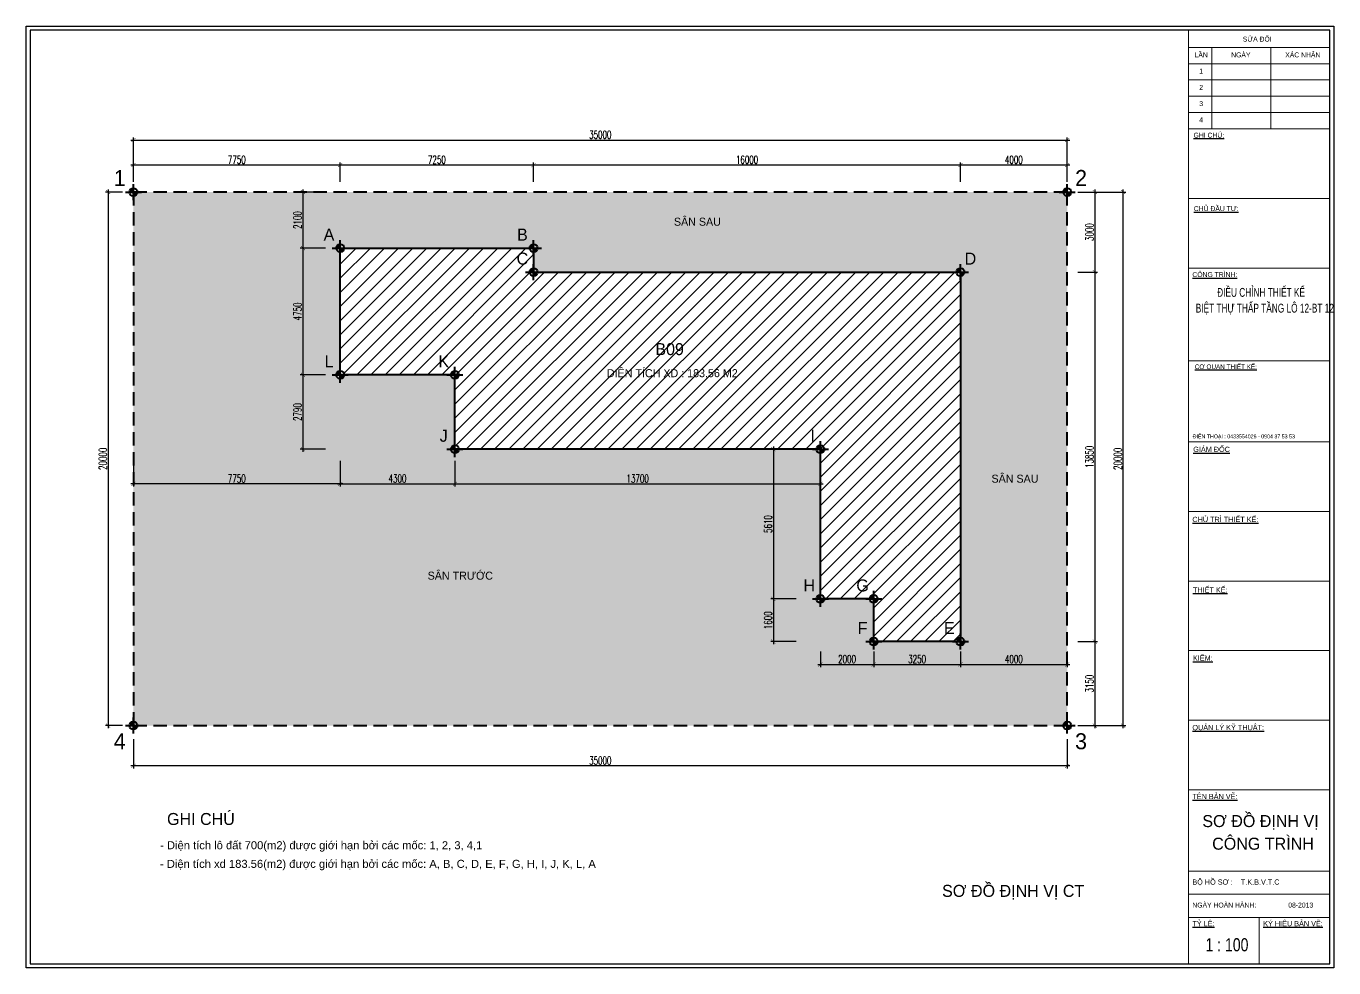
# Model space of a CAD drawing. Header units: millimetres. Extents: x -34806 to 662668, y 63228 to 99452.
# Drawn here: x -34806 to 14209, y 64156 to 99452 of the extents above; entities that cross this region are included whole.
import ezdxf
from ezdxf.enums import TextEntityAlignment as Align

# ---------------------------------------------------------------- set-up
doc = ezdxf.new("R2010")
doc.units = ezdxf.units.MM
doc.header["$LTSCALE"] = 200
doc.header["$MEASUREMENT"] = 0
doc.header["$PDMODE"] = 3
doc.header["$PDSIZE"] = 50
doc.linetypes.add('HIDDEN', pattern=[0.375, 0.25, -0.125])
doc.layers.get('DEFPOINTS').update_dxf_attribs({"linetype": 'CONTINUOUS'})
for name, color, linetype, lineweight in [('cat', 1, 'CONTINUOUS', 40), ('hacth', 251, 'CONTINUOUS', 13), ('hatch', 251, 'CONTINUOUS', 5), ('thay', 7, 'CONTINUOUS', 18)]:
    doc.layers.add(name, color=color, linetype=linetype, lineweight=lineweight)
for name, color, linetype in [('DIM', 1, 'CONTINUOUS'), ('H', 8, 'CONTINUOUS'), ('khung ten', 5, 'CONTINUOUS'), ('TEXT', 7, 'CONTINUOUS'), ('TPTA-Text', 253, 'CONTINUOUS')]:
    doc.layers.add(name, color=color, linetype=linetype)
doc.styles.add('Arial iso', font='VNARIAL.ttf')
doc.styles.add('dam', font='VHAVANB.ttf', dxfattribs={"width": 0.9, "height": 450})
doc.styles.add('Scale', font='vnsimli.shx', dxfattribs={"width": 0.65, "bigfont": 'bigfont.shx'})
doc.styles.add('VNCC-COM', font='VHAVAN.ttf', dxfattribs={"width": 0.8})
doc.styles.add('VNCC-SIM', font='VHAVAN.ttf', dxfattribs={"width": 0.85})
doc.dimstyles.new('Scale', dxfattribs={"dimscale": 10, "dimtxt": 2, "dimasz": 0.8, "dimexe": 1, "dimexo": 0, "dimgap": 0.5, "dimtad": 1, "dimdec": 0, "dimzin": 0, "dimdsep": 46, "dimtxsty": 'Scale', "dimblk": 'ARCHTICK', "dimcen": 1, "dimdle": 1, "dimclrd": 8, "dimclre": 251, "dimclrt": 3, "dimadec": 0, "dimazin": 0, "dimtfac": 1, "dimtdec": 0, "dimtix": 1, "dimtmove": 2, "dimatfit": 3, "dimfxl": 1, "dimtolj": 1, "dimtzin": 0, "dimarcsym": 0})

# ---------------------------------------------------------------- blocks, each defined once
blk = doc.blocks.new('A$C028E5273')
at = {"layer": 'hatch', "linetype": 'Continuous'}
h = blk.add_hatch(color=256, dxfattribs=at)
h.paths.add_polyline_path([(0, 100, 0.414214), (-100, 0), (0, 0)])
h.paths.add_polyline_path([(100, 0), (0, 0), (0, -100, 0.414214)])
at = {"layer": 'cat'}
for p, q in [((-200, 0), (200, 0)), ((0, -200), (0, 200))]:
    blk.add_line(p, q, dxfattribs=at)
blk.add_circle((0, 0), 100, dxfattribs=at)
blk = doc.blocks.new('_ArchTick')
at = {"layer": 'DIM', "color": 150}
blk.add_lwpolyline([(0.5, 0.5, 0.133, 0, 0), (0, 0, 0, 0.133, 0), (-0.5, -0.5, 0.133, 0.133, 0)], format="xyseb", dxfattribs=at)
blk = doc.blocks.new('*D636')
at = {"layer": 'DEFPOINTS', "color": 0}
for p in [(4214, 95183), (-30786, 93622), (4214, 93622)]:
    blk.add_point(p, dxfattribs=at)
at = {"layer": 'TPTA-Text', "color": 8, "lineweight": -2}
blk.add_line((-30886, 95183), (4314, 95183), dxfattribs=at)
at = {"layer": 'TPTA-Text', "color": 251, "lineweight": -2}
for p, q in [((-30786, 93622), (-30786, 95283)), ((4214, 93622), (4214, 95283))]:
    blk.add_line(p, q, dxfattribs=at)
at = {"layer": 'TPTA-Text', "color": 8, "lineweight": -2, "xscale": 150, "yscale": 150, "zscale": 150, "rotation": 180}
blk.add_blockref('_ArchTick', (-30786, 95183), dxfattribs=at)
at = {"layer": 'TPTA-Text', "color": 8, "lineweight": -2, "xscale": 150, "yscale": 150, "zscale": 150}
blk.add_blockref('_ArchTick', (4214, 95183), dxfattribs=at)
at = {"layer": 'TPTA-Text', "color": 3, "insert": (-13286, 95383), "char_height": 300, "attachment_point": 5, "style": 'Scale'}
blk.add_mtext('\\A1;35000', dxfattribs=at)
blk = doc.blocks.new('*D637')
at = {"layer": 'DEFPOINTS', "color": 0}
for p in [(214, 94246), (214, 93622), (4214, 93622)]:
    blk.add_point(p, dxfattribs=at)
at = {"layer": 'TPTA-Text', "color": 8, "lineweight": -2}
blk.add_line((4314, 94246), (114, 94246), dxfattribs=at)
at = {"layer": 'TPTA-Text', "color": 251, "lineweight": -2}
for p, q in [((214, 93622), (214, 94346)), ((4214, 93622), (4214, 94346))]:
    blk.add_line(p, q, dxfattribs=at)
at = {"layer": 'TPTA-Text', "color": 8, "lineweight": -2, "xscale": 150, "yscale": 150, "zscale": 150, "rotation": 180}
blk.add_blockref('_ArchTick', (214, 94246), dxfattribs=at)
at = {"layer": 'TPTA-Text', "color": 8, "lineweight": -2, "xscale": 150, "yscale": 150, "zscale": 150}
blk.add_blockref('_ArchTick', (4214, 94246), dxfattribs=at)
at = {"layer": 'TPTA-Text', "color": 3, "insert": (2214, 94446), "char_height": 300, "attachment_point": 5, "style": 'Scale'}
blk.add_mtext('\\A1;4000', dxfattribs=at)
blk = doc.blocks.new('*D638')
at = {"layer": 'DEFPOINTS', "color": 0}
for p in [(-15786, 94246), (-15786, 93622), (214, 93622)]:
    blk.add_point(p, dxfattribs=at)
at = {"layer": 'TPTA-Text', "color": 8, "lineweight": -2}
blk.add_line((314, 94246), (-15886, 94246), dxfattribs=at)
at = {"layer": 'TPTA-Text', "color": 251, "lineweight": -2}
for p, q in [((-15786, 93622), (-15786, 94346)), ((214, 93622), (214, 94346))]:
    blk.add_line(p, q, dxfattribs=at)
at = {"layer": 'TPTA-Text', "color": 8, "lineweight": -2, "xscale": 150, "yscale": 150, "zscale": 150, "rotation": 180}
blk.add_blockref('_ArchTick', (-15786, 94246), dxfattribs=at)
at = {"layer": 'TPTA-Text', "color": 8, "lineweight": -2, "xscale": 150, "yscale": 150, "zscale": 150}
blk.add_blockref('_ArchTick', (214, 94246), dxfattribs=at)
at = {"layer": 'TPTA-Text', "color": 3, "insert": (-7786, 94446), "char_height": 300, "attachment_point": 5, "style": 'Scale'}
blk.add_mtext('\\A1;16000', dxfattribs=at)
blk = doc.blocks.new('*D639')
at = {"layer": 'DEFPOINTS', "color": 0}
for p in [(-23036, 94246), (-23036, 93622), (-15786, 93622)]:
    blk.add_point(p, dxfattribs=at)
at = {"layer": 'TPTA-Text', "color": 8, "lineweight": -2}
blk.add_line((-15686, 94246), (-23136, 94246), dxfattribs=at)
at = {"layer": 'TPTA-Text', "color": 251, "lineweight": -2}
for p, q in [((-23036, 93622), (-23036, 94346)), ((-15786, 93622), (-15786, 94346))]:
    blk.add_line(p, q, dxfattribs=at)
at = {"layer": 'TPTA-Text', "color": 8, "lineweight": -2, "xscale": 150, "yscale": 150, "zscale": 150, "rotation": 180}
blk.add_blockref('_ArchTick', (-23036, 94246), dxfattribs=at)
at = {"layer": 'TPTA-Text', "color": 8, "lineweight": -2, "xscale": 150, "yscale": 150, "zscale": 150}
blk.add_blockref('_ArchTick', (-15786, 94246), dxfattribs=at)
at = {"layer": 'TPTA-Text', "color": 3, "insert": (-19411, 94446), "char_height": 300, "attachment_point": 5, "style": 'Scale'}
blk.add_mtext('\\A1;7250', dxfattribs=at)
blk = doc.blocks.new('*D640')
at = {"layer": 'DEFPOINTS', "color": 0}
for p in [(-30786, 94246), (-30786, 93622), (-23036, 93622)]:
    blk.add_point(p, dxfattribs=at)
at = {"layer": 'TPTA-Text', "color": 8, "lineweight": -2}
blk.add_line((-22936, 94246), (-30886, 94246), dxfattribs=at)
at = {"layer": 'TPTA-Text', "color": 251, "lineweight": -2}
for p, q in [((-30786, 93622), (-30786, 94346)), ((-23036, 93622), (-23036, 94346))]:
    blk.add_line(p, q, dxfattribs=at)
at = {"layer": 'TPTA-Text', "color": 8, "lineweight": -2, "xscale": 150, "yscale": 150, "zscale": 150, "rotation": 180}
blk.add_blockref('_ArchTick', (-30786, 94246), dxfattribs=at)
at = {"layer": 'TPTA-Text', "color": 8, "lineweight": -2, "xscale": 150, "yscale": 150, "zscale": 150}
blk.add_blockref('_ArchTick', (-23036, 94246), dxfattribs=at)
at = {"layer": 'TPTA-Text', "color": 3, "insert": (-26911, 94446), "char_height": 300, "attachment_point": 5, "style": 'Scale'}
blk.add_mtext('\\A1;7750', dxfattribs=at)
blk = doc.blocks.new('*D641')
at = {"layer": 'DEFPOINTS', "color": 0}
for p in [(-5948, 83594), (-6800, 77984), (-5948, 77984)]:
    blk.add_point(p, dxfattribs=at)
at = {"layer": 'TPTA-Text', "color": 251, "lineweight": -2}
for p, q in [((-5948, 83594), (-6900, 83594)), ((-5948, 77984), (-6900, 77984))]:
    blk.add_line(p, q, dxfattribs=at)
at = {"layer": 'TPTA-Text', "color": 8, "lineweight": -2}
blk.add_line((-6800, 83694), (-6800, 77884), dxfattribs=at)
at = {"layer": 'TPTA-Text', "color": 8, "lineweight": -2, "xscale": 150, "yscale": 150, "zscale": 150}
for p, rotation in [((-6800, 83594), 90), ((-6800, 77984), 270)]:
    blk.add_blockref('_ArchTick', p, dxfattribs=dict(at, rotation=rotation))
at = {"layer": 'TPTA-Text', "color": 3, "insert": (-7000, 80789), "char_height": 300, "attachment_point": 5, "rotation": 90, "style": 'Scale'}
blk.add_mtext('\\A1;5610', dxfattribs=at)
blk = doc.blocks.new('*D642')
at = {"layer": 'DEFPOINTS', "color": 0}
for p in [(-5948, 77984), (-6800, 76384), (-5948, 76384)]:
    blk.add_point(p, dxfattribs=at)
at = {"layer": 'TPTA-Text', "color": 251, "lineweight": -2}
for p, q in [((-5948, 77984), (-6900, 77984)), ((-5948, 76384), (-6900, 76384))]:
    blk.add_line(p, q, dxfattribs=at)
at = {"layer": 'TPTA-Text', "color": 8, "lineweight": -2}
blk.add_line((-6800, 78084), (-6800, 76284), dxfattribs=at)
at = {"layer": 'TPTA-Text', "color": 8, "lineweight": -2, "xscale": 150, "yscale": 150, "zscale": 150}
for p, rotation in [((-6800, 77984), 90), ((-6800, 76384), 270)]:
    blk.add_blockref('_ArchTick', p, dxfattribs=dict(at, rotation=rotation))
at = {"layer": 'TPTA-Text', "color": 3, "insert": (-7000, 77184), "char_height": 300, "attachment_point": 5, "rotation": 90, "style": 'Scale'}
blk.add_mtext('\\A1;1600', dxfattribs=at)
blk = doc.blocks.new('*D643')
at = {"layer": 'DEFPOINTS', "color": 0}
for p in [(-23587, 91134), (-24431, 86384), (-23587, 86384)]:
    blk.add_point(p, dxfattribs=at)
at = {"layer": 'TPTA-Text', "color": 8, "lineweight": -2}
blk.add_line((-24431, 91234), (-24431, 86284), dxfattribs=at)
at = {"layer": 'TPTA-Text', "color": 251, "lineweight": -2}
for p, q in [((-23587, 91134), (-24531, 91134)), ((-23587, 86384), (-24531, 86384))]:
    blk.add_line(p, q, dxfattribs=at)
at = {"layer": 'TPTA-Text', "color": 8, "lineweight": -2, "xscale": 150, "yscale": 150, "zscale": 150}
for p, rotation in [((-24431, 91134), 90), ((-24431, 86384), 270)]:
    blk.add_blockref('_ArchTick', p, dxfattribs=dict(at, rotation=rotation))
at = {"layer": 'TPTA-Text', "color": 3, "insert": (-24631, 88759), "char_height": 300, "attachment_point": 5, "rotation": 90, "style": 'Scale'}
blk.add_mtext('\\A1;4750', dxfattribs=at)
blk = doc.blocks.new('*D644')
at = {"layer": 'DEFPOINTS', "color": 0}
for p in [(-23587, 86384), (-24431, 83594), (-23587, 83594)]:
    blk.add_point(p, dxfattribs=at)
at = {"layer": 'TPTA-Text', "color": 251, "lineweight": -2}
for p, q in [((-23587, 86384), (-24531, 86384)), ((-23587, 83594), (-24531, 83594))]:
    blk.add_line(p, q, dxfattribs=at)
at = {"layer": 'TPTA-Text', "color": 8, "lineweight": -2}
blk.add_line((-24431, 86484), (-24431, 83494), dxfattribs=at)
at = {"layer": 'TPTA-Text', "color": 8, "lineweight": -2, "xscale": 150, "yscale": 150, "zscale": 150}
for p, rotation in [((-24431, 86384), 90), ((-24431, 83594), 270)]:
    blk.add_blockref('_ArchTick', p, dxfattribs=dict(at, rotation=rotation))
at = {"layer": 'TPTA-Text', "color": 3, "insert": (-24631, 84989), "char_height": 300, "attachment_point": 5, "rotation": 90, "style": 'Scale'}
blk.add_mtext('\\A1;2790', dxfattribs=at)
blk = doc.blocks.new('*D645')
at = {"layer": 'DEFPOINTS', "color": 0}
for p in [(-31192, 93234), (-31731, 73234), (-31192, 73234)]:
    blk.add_point(p, dxfattribs=at)
at = {"layer": 'TPTA-Text', "color": 251, "lineweight": -2}
for p, q in [((-31192, 93234), (-31831, 93234)), ((-31192, 73234), (-31831, 73234))]:
    blk.add_line(p, q, dxfattribs=at)
at = {"layer": 'TPTA-Text', "color": 8, "lineweight": -2}
blk.add_line((-31731, 93334), (-31731, 73134), dxfattribs=at)
at = {"layer": 'TPTA-Text', "color": 8, "lineweight": -2, "xscale": 150, "yscale": 150, "zscale": 150}
for p, rotation in [((-31731, 93234), 90), ((-31731, 73234), 270)]:
    blk.add_blockref('_ArchTick', p, dxfattribs=dict(at, rotation=rotation))
at = {"layer": 'TPTA-Text', "color": 3, "insert": (-31931, 83234), "char_height": 300, "attachment_point": 5, "rotation": 90, "style": 'Scale'}
blk.add_mtext('\\A1;20000', dxfattribs=at)
blk = doc.blocks.new('*D646')
at = {"layer": 'DEFPOINTS', "color": 0}
for p in [(-23587, 93234), (-24431, 91134), (-23587, 91134)]:
    blk.add_point(p, dxfattribs=at)
at = {"layer": 'TPTA-Text', "color": 251, "lineweight": -2}
for p, q in [((-23587, 93234), (-24531, 93234)), ((-23587, 91134), (-24531, 91134))]:
    blk.add_line(p, q, dxfattribs=at)
at = {"layer": 'TPTA-Text', "color": 8, "lineweight": -2}
blk.add_line((-24431, 93334), (-24431, 91034), dxfattribs=at)
at = {"layer": 'TPTA-Text', "color": 8, "lineweight": -2, "xscale": 150, "yscale": 150, "zscale": 150}
for p, rotation in [((-24431, 93234), 90), ((-24431, 91134), 270)]:
    blk.add_blockref('_ArchTick', p, dxfattribs=dict(at, rotation=rotation))
at = {"layer": 'TPTA-Text', "color": 3, "insert": (-24631, 92184), "char_height": 300, "attachment_point": 5, "rotation": 90, "style": 'Scale'}
blk.add_mtext('\\A1;2100', dxfattribs=at)
blk = doc.blocks.new('*D647')
at = {"layer": 'DEFPOINTS', "color": 0}
for p in [(-23036, 83156), (-18736, 83156), (-18736, 82296)]:
    blk.add_point(p, dxfattribs=at)
at = {"layer": 'TPTA-Text', "color": 251, "lineweight": -2}
for p, q in [((-23036, 83156), (-23036, 82196)), ((-18736, 83156), (-18736, 82196))]:
    blk.add_line(p, q, dxfattribs=at)
at = {"layer": 'TPTA-Text', "color": 8, "lineweight": -2}
blk.add_line((-23136, 82296), (-18636, 82296), dxfattribs=at)
at = {"layer": 'TPTA-Text', "color": 8, "lineweight": -2, "xscale": 150, "yscale": 150, "zscale": 150, "rotation": 180}
blk.add_blockref('_ArchTick', (-23036, 82296), dxfattribs=at)
at = {"layer": 'TPTA-Text', "color": 8, "lineweight": -2, "xscale": 150, "yscale": 150, "zscale": 150}
blk.add_blockref('_ArchTick', (-18736, 82296), dxfattribs=at)
at = {"layer": 'TPTA-Text', "color": 3, "insert": (-20886, 82496), "char_height": 300, "attachment_point": 5, "style": 'Scale'}
blk.add_mtext('\\A1;4300', dxfattribs=at)
blk = doc.blocks.new('*D648')
at = {"layer": 'DEFPOINTS', "color": 0}
for p in [(-18736, 83156), (-5036, 83156), (-5036, 82296)]:
    blk.add_point(p, dxfattribs=at)
at = {"layer": 'TPTA-Text', "color": 251, "lineweight": -2}
for p, q in [((-18736, 83156), (-18736, 82196)), ((-5036, 83156), (-5036, 82196))]:
    blk.add_line(p, q, dxfattribs=at)
at = {"layer": 'TPTA-Text', "color": 8, "lineweight": -2}
blk.add_line((-18836, 82296), (-4936, 82296), dxfattribs=at)
at = {"layer": 'TPTA-Text', "color": 8, "lineweight": -2, "xscale": 150, "yscale": 150, "zscale": 150, "rotation": 180}
blk.add_blockref('_ArchTick', (-18736, 82296), dxfattribs=at)
at = {"layer": 'TPTA-Text', "color": 8, "lineweight": -2, "xscale": 150, "yscale": 150, "zscale": 150}
blk.add_blockref('_ArchTick', (-5036, 82296), dxfattribs=at)
at = {"layer": 'TPTA-Text', "color": 3, "insert": (-11886, 82496), "char_height": 300, "attachment_point": 5, "style": 'Scale'}
blk.add_mtext('\\A1;13700', dxfattribs=at)
blk = doc.blocks.new('*D649')
at = {"layer": 'DEFPOINTS', "color": 0}
for p in [(-5036, 76019), (-3036, 76019), (-3036, 75527)]:
    blk.add_point(p, dxfattribs=at)
at = {"layer": 'TPTA-Text', "color": 251, "lineweight": -2}
for p, q in [((-5036, 76019), (-5036, 75427)), ((-3036, 76019), (-3036, 75427))]:
    blk.add_line(p, q, dxfattribs=at)
at = {"layer": 'TPTA-Text', "color": 8, "lineweight": -2}
blk.add_line((-5136, 75527), (-2936, 75527), dxfattribs=at)
at = {"layer": 'TPTA-Text', "color": 8, "lineweight": -2, "xscale": 150, "yscale": 150, "zscale": 150, "rotation": 180}
blk.add_blockref('_ArchTick', (-5036, 75527), dxfattribs=at)
at = {"layer": 'TPTA-Text', "color": 8, "lineweight": -2, "xscale": 150, "yscale": 150, "zscale": 150}
blk.add_blockref('_ArchTick', (-3036, 75527), dxfattribs=at)
at = {"layer": 'TPTA-Text', "color": 3, "insert": (-4036, 75727), "char_height": 300, "attachment_point": 5, "style": 'Scale'}
blk.add_mtext('\\A1;2000', dxfattribs=at)
blk = doc.blocks.new('*D650')
at = {"layer": 'DEFPOINTS', "color": 0}
for p in [(-3036, 76019), (214, 76019), (214, 75527)]:
    blk.add_point(p, dxfattribs=at)
at = {"layer": 'TPTA-Text', "color": 251, "lineweight": -2}
for p, q in [((-3036, 76019), (-3036, 75427)), ((214, 76019), (214, 75427))]:
    blk.add_line(p, q, dxfattribs=at)
at = {"layer": 'TPTA-Text', "color": 8, "lineweight": -2}
blk.add_line((-3136, 75527), (314, 75527), dxfattribs=at)
at = {"layer": 'TPTA-Text', "color": 8, "lineweight": -2, "xscale": 150, "yscale": 150, "zscale": 150, "rotation": 180}
blk.add_blockref('_ArchTick', (-3036, 75527), dxfattribs=at)
at = {"layer": 'TPTA-Text', "color": 8, "lineweight": -2, "xscale": 150, "yscale": 150, "zscale": 150}
blk.add_blockref('_ArchTick', (214, 75527), dxfattribs=at)
at = {"layer": 'TPTA-Text', "color": 3, "insert": (-1411, 75727), "char_height": 300, "attachment_point": 5, "style": 'Scale'}
blk.add_mtext('\\A1;3250', dxfattribs=at)
blk = doc.blocks.new('*D651')
at = {"layer": 'DEFPOINTS', "color": 0}
for p in [(4614, 93234), (4614, 90234), (5250, 90234)]:
    blk.add_point(p, dxfattribs=at)
at = {"layer": 'TPTA-Text', "color": 251, "lineweight": -2}
for p, q in [((4614, 93234), (5350, 93234)), ((4614, 90234), (5350, 90234))]:
    blk.add_line(p, q, dxfattribs=at)
at = {"layer": 'TPTA-Text', "color": 8, "lineweight": -2}
blk.add_line((5250, 93334), (5250, 90134), dxfattribs=at)
at = {"layer": 'TPTA-Text', "color": 8, "lineweight": -2, "xscale": 150, "yscale": 150, "zscale": 150}
for p, rotation in [((5250, 93234), 90), ((5250, 90234), 270)]:
    blk.add_blockref('_ArchTick', p, dxfattribs=dict(at, rotation=rotation))
at = {"layer": 'TPTA-Text', "color": 3, "insert": (5050, 91734), "char_height": 300, "attachment_point": 5, "rotation": 90, "style": 'Scale'}
blk.add_mtext('\\A1;3000', dxfattribs=at)
blk = doc.blocks.new('*D652')
at = {"layer": 'DEFPOINTS', "color": 0}
for p in [(4614, 90234), (4614, 76384), (5250, 76384)]:
    blk.add_point(p, dxfattribs=at)
at = {"layer": 'TPTA-Text', "color": 251, "lineweight": -2}
for p, q in [((4614, 90234), (5350, 90234)), ((4614, 76384), (5350, 76384))]:
    blk.add_line(p, q, dxfattribs=at)
at = {"layer": 'TPTA-Text', "color": 8, "lineweight": -2}
blk.add_line((5250, 90334), (5250, 76284), dxfattribs=at)
at = {"layer": 'TPTA-Text', "color": 8, "lineweight": -2, "xscale": 150, "yscale": 150, "zscale": 150}
for p, rotation in [((5250, 90234), 90), ((5250, 76384), 270)]:
    blk.add_blockref('_ArchTick', p, dxfattribs=dict(at, rotation=rotation))
at = {"layer": 'TPTA-Text', "color": 3, "insert": (5050, 83309), "char_height": 300, "attachment_point": 5, "rotation": 90, "style": 'Scale'}
blk.add_mtext('\\A1;13850', dxfattribs=at)
blk = doc.blocks.new('*D653')
at = {"layer": 'DEFPOINTS', "color": 0}
for p in [(4614, 76384), (4614, 73234), (5250, 73234)]:
    blk.add_point(p, dxfattribs=at)
at = {"layer": 'TPTA-Text', "color": 8, "lineweight": -2}
blk.add_line((5250, 76484), (5250, 73134), dxfattribs=at)
at = {"layer": 'TPTA-Text', "color": 251, "lineweight": -2}
for p, q in [((4614, 76384), (5350, 76384)), ((4614, 73234), (5350, 73234))]:
    blk.add_line(p, q, dxfattribs=at)
at = {"layer": 'TPTA-Text', "color": 8, "lineweight": -2, "xscale": 150, "yscale": 150, "zscale": 150}
for p, rotation in [((5250, 76384), 90), ((5250, 73234), 270)]:
    blk.add_blockref('_ArchTick', p, dxfattribs=dict(at, rotation=rotation))
at = {"layer": 'TPTA-Text', "color": 3, "insert": (5050, 74809), "char_height": 300, "attachment_point": 5, "rotation": 90, "style": 'Scale'}
blk.add_mtext('\\A1;3150', dxfattribs=at)
blk = doc.blocks.new('*D654')
at = {"layer": 'DEFPOINTS', "color": 0}
for p in [(4614, 93234), (6312, 93234), (4614, 73234)]:
    blk.add_point(p, dxfattribs=at)
at = {"layer": 'TPTA-Text', "color": 251, "lineweight": -2}
for p, q in [((4614, 93234), (6412, 93234)), ((4614, 73234), (6412, 73234))]:
    blk.add_line(p, q, dxfattribs=at)
at = {"layer": 'TPTA-Text', "color": 8, "lineweight": -2}
blk.add_line((6312, 73134), (6312, 93334), dxfattribs=at)
at = {"layer": 'TPTA-Text', "color": 8, "lineweight": -2, "xscale": 150, "yscale": 150, "zscale": 150}
for p, rotation in [((6312, 93234), 90), ((6312, 73234), 270)]:
    blk.add_blockref('_ArchTick', p, dxfattribs=dict(at, rotation=rotation))
at = {"layer": 'TPTA-Text', "color": 3, "insert": (6112, 83234), "char_height": 300, "attachment_point": 5, "rotation": 90, "style": 'Scale'}
blk.add_mtext('\\A1;20000', dxfattribs=at)
blk = doc.blocks.new('*D655')
at = {"layer": 'DEFPOINTS', "color": 0}
for p in [(-30786, 72728), (4214, 72728), (-30786, 71725)]:
    blk.add_point(p, dxfattribs=at)
at = {"layer": 'TPTA-Text', "color": 251, "lineweight": -2}
for p, q in [((-30786, 72728), (-30786, 71625)), ((4214, 72728), (4214, 71625))]:
    blk.add_line(p, q, dxfattribs=at)
at = {"layer": 'TPTA-Text', "color": 8, "lineweight": -2}
blk.add_line((4314, 71725), (-30886, 71725), dxfattribs=at)
at = {"layer": 'TPTA-Text', "color": 8, "lineweight": -2, "xscale": 150, "yscale": 150, "zscale": 150, "rotation": 180}
blk.add_blockref('_ArchTick', (-30786, 71725), dxfattribs=at)
at = {"layer": 'TPTA-Text', "color": 8, "lineweight": -2, "xscale": 150, "yscale": 150, "zscale": 150}
blk.add_blockref('_ArchTick', (4214, 71725), dxfattribs=at)
at = {"layer": 'TPTA-Text', "color": 3, "insert": (-13286, 71925), "char_height": 300, "attachment_point": 5, "style": 'Scale'}
blk.add_mtext('\\A1;35000', dxfattribs=at)
blk = doc.blocks.new('*D656')
at = {"layer": 'DEFPOINTS', "color": 0}
for p in [(214, 76019), (4214, 76019), (4214, 75527)]:
    blk.add_point(p, dxfattribs=at)
at = {"layer": 'TPTA-Text', "color": 251, "lineweight": -2}
for p, q in [((214, 76019), (214, 75427)), ((4214, 76019), (4214, 75427))]:
    blk.add_line(p, q, dxfattribs=at)
at = {"layer": 'TPTA-Text', "color": 8, "lineweight": -2}
blk.add_line((114, 75527), (4314, 75527), dxfattribs=at)
at = {"layer": 'TPTA-Text', "color": 8, "lineweight": -2, "xscale": 150, "yscale": 150, "zscale": 150, "rotation": 180}
blk.add_blockref('_ArchTick', (214, 75527), dxfattribs=at)
at = {"layer": 'TPTA-Text', "color": 8, "lineweight": -2, "xscale": 150, "yscale": 150, "zscale": 150}
blk.add_blockref('_ArchTick', (4214, 75527), dxfattribs=at)
at = {"layer": 'TPTA-Text', "color": 3, "insert": (2214, 75727), "char_height": 300, "attachment_point": 5, "style": 'Scale'}
blk.add_mtext('\\A1;4000', dxfattribs=at)
blk = doc.blocks.new('*D657')
at = {"layer": 'DEFPOINTS', "color": 0}
for p in [(-30786, 83156), (-23036, 83156), (-30786, 82296)]:
    blk.add_point(p, dxfattribs=at)
at = {"layer": 'TPTA-Text', "color": 251, "lineweight": -2}
for p, q in [((-30786, 83156), (-30786, 82196)), ((-23036, 83156), (-23036, 82196))]:
    blk.add_line(p, q, dxfattribs=at)
at = {"layer": 'TPTA-Text', "color": 8, "lineweight": -2}
blk.add_line((-22936, 82296), (-30886, 82296), dxfattribs=at)
at = {"layer": 'TPTA-Text', "color": 8, "lineweight": -2, "xscale": 150, "yscale": 150, "zscale": 150, "rotation": 180}
blk.add_blockref('_ArchTick', (-30786, 82296), dxfattribs=at)
at = {"layer": 'TPTA-Text', "color": 8, "lineweight": -2, "xscale": 150, "yscale": 150, "zscale": 150}
blk.add_blockref('_ArchTick', (-23036, 82296), dxfattribs=at)
at = {"layer": 'TPTA-Text', "color": 3, "insert": (-26911, 82496), "char_height": 300, "attachment_point": 5, "style": 'Scale'}
blk.add_mtext('\\A1;7750', dxfattribs=at)
blk = doc.blocks.new('h®fhhdh')
at = {"layer": 'H'}
blk.add_lwpolyline([(-562073, -375356), (-562073, -340424), (-513563, -340424), (-513563, -375356)], close=True, dxfattribs=at)
at = {"layer": 'khung ten'}
blk.add_lwpolyline([(-513711, -340571), (-561925, -340571), (-561925, -375208), (-513711, -375208)], close=True, dxfattribs=at)
at = {"layer": 'thay'}
for p, q in [((-518956, -340571), (-518956, -375208)), ((-513711, -341215), (-518956, -341215)), ((-515903, -341215), (-515903, -344227)), ((-513711, -341817), (-518956, -341817)), ((-513711, -342419), (-518956, -342419)), ((-513711, -343022), (-518956, -343022)), ((-513711, -343624), (-518956, -343624)), ((-513711, -344227), (-518956, -344227)), ((-513711, -346815), (-518956, -346815)), ((-513711, -349397), (-518956, -349397)), ((-513711, -352833), (-518956, -352833)), ((-513711, -355845), (-518956, -355845)), ((-513711, -358426), (-518956, -358426)), ((-513711, -361008), (-518956, -361008)), ((-513711, -363590), (-518956, -363590)), ((-513711, -366172), (-518956, -366172)), ((-513711, -368754), (-518956, -368754)), ((-513711, -371766), (-518956, -371766)), ((-513711, -372626), (-518956, -372626)), ((-513711, -373487), (-518956, -373487)), ((-516333, -373487), (-516333, -375208))]:
    blk.add_line(p, q, dxfattribs=at)
blk.add_lwpolyline([(-518095, -341215), (-518095, -344227)], dxfattribs=at)
at = {"layer": 'TEXT', "color": 7, "style": 'VNCC-SIM'}
for s, height, p in [('söa ®æi', 182.6, (-516940, -340996)), ('lÇn', 182.6, (-518730, -341581)), ('ngµy', 182.6, (-517371, -341581)), ('x¸c nhËn', 182.6, (-515365, -341581)), ('1', 183, (-518556, -342184)), ('2', 183, (-518556, -342786)), ('3', 183, (-518556, -343389)), ('4', 183, (-518556, -343991)), ('%%Ughi chó:', 182.55, (-518767, -344559)), ('%%Uchñ ®Çu t\xad:', 182.55, (-518757, -347283)), ('%%Uc¬ quan thiÕt kÕ:', 170.38, (-518724, -353143)), ('%%UGI¸M §èC', 194.72, (-518778, -356220)), ('%%Uchñ tr× thiÕt kÕ:', 194.72, (-518811, -358820)), ('%%UthiÕt kÕ:', 194.72, (-518789, -361434)), ('%%ukiÓm:', 194.7, (-518789, -363963)), ('%%Utªn b¶n vÏ:', 194.72, (-518811, -369097)), ('bé hå s¬ :    t.k.b.v.t.c', 194.72, (-518811, -372270)), ('ngµy hoµn hµnh:                 08-2013', 182.55, (-518811, -373119)), ('%%Utû lÖ:', 194.7, (-518811, -373812)), ('%%Uký hiÖu b¶n vÏ:', 194.72, (-516183, -373812))]:
    blk.add_text(s, height=height, dxfattribs=at).set_placement(p)
for s, height, width, p in [('%%Uc«ng tr×nh:', 182.55, 0.95, (-518811, -349730)), ('®iÒu chØnh thiÕt kÕ', 328.02, 0.7, (-517891, -350463)), ('biÖt thù thÊp tÇng l« 12-bt 12', 328.02, 0.7, (-518685, -351048)), ('§IÖN THO¹I : 0433554026 - 0904 37 53 53', 146.04, 0.8, (-518797, -355714)), ('%%Uqu¶n lý kü thuËt:', 194.72, 0.95, (-518811, -366539))]:
    blk.add_text(s, height=height, dxfattribs=dict(at, width=width)).set_placement(p)
at = {"layer": 'TEXT', "style": 'VNCC-COM', "width": 0.8}
blk.add_text('1 : 100', height=486.8, dxfattribs=at).set_placement((-518324, -374743))

msp = doc.modelspace()

# ---------------------------------------------------------------- hatches: boundary and pattern name
at = {"layer": 'hacth', "linetype": 'Continuous'}
h = msp.add_hatch(dxfattribs=at)
h.set_pattern_fill('STARS', color=256, scale=1800, style=0)
h.set_pattern_definition([(0, (-765840.47, 216940.3), (0, 389.71143), [225, -225]), (60, (-765840.47, 216940.3), (-337.5, 194.85572), [225, -225]), (120, (-765727.97, 217135.17), (-337.5, -194.85572), [225, -225])])
h.paths.add_polyline_path([(-30785.9, 73234.2), (4214.1, 73234.2), (4214.1, 93234.2), (-30785.9, 93234.2)])
h.paths.add_polyline_path([(-15785.9, 91134.2), (-15785.9, 90234.2), (214.1, 90234.2), (214.1, 76384.2), (-3035.9, 76384.2), (-3035.9, 77984.2), (-5035.9, 77984.2), (-5035.9, 83594.2), (-18735.9, 83594.2), (-18735.9, 86384.2), (-23035.9, 86384.2), (-23035.9, 91134.2)])
at = {"layer": 'hacth'}
h = msp.add_hatch(dxfattribs=at)
h.set_pattern_fill('ANSI31', color=256, scale=3000, style=0)
h.set_pattern_definition([(45, (-765840.47, 216940.3), (-265.16504, 265.16504), [])])
h.paths.add_polyline_path([(-23035.9, 91134.2), (-15785.9, 91134.2), (-15785.9, 90234.2), (214.1, 90234.2), (214.1, 76384.2), (-3035.9, 76384.2), (-3035.9, 77984.2), (-5035.9, 77984.2), (-5035.9, 83594.2), (-18735.9, 83594.2), (-18735.9, 86384.2), (-23035.9, 86384.2)])

# ---------------------------------------------------------------- linework, layer by layer
at = {"layer": 'cat', "linetype": 'HIDDEN', "ltscale": 10}
msp.add_lwpolyline([(-30785.9, 73234.2), (4214.1, 73234.2), (4214.1, 93234.2), (-30785.9, 93234.2)], close=True, dxfattribs=at)
at = {"layer": 'cat'}
msp.add_lwpolyline([(-23035.9, 91134.2), (-15785.9, 91134.2), (-15785.9, 90234.2), (214.1, 90234.2), (214.1, 76384.2), (-3035.9, 76384.2), (-3035.9, 77984.2), (-5035.9, 77984.2), (-5035.9, 83594.2), (-18735.9, 83594.2), (-18735.9, 86384.2), (-23035.9, 86384.2)], close=True, dxfattribs=at)

# ---------------------------------------------------------------- block references
at = {"layer": 'DIM', "linetype": 'Continuous', "xscale": 1.5, "yscale": 1.5, "zscale": 1.5}
for p in [(-30785.9, 93234.2), (4214.1, 93234.2), (-23035.9, 91134.2), (-15785.9, 91134.2), (-15785.9, 90234.2), (214.1, 90234.2), (-23035.9, 86384.2), (-18735.9, 86384.2), (-18735.9, 83594.2), (-5035.9, 83594.2), (-5035.9, 77984.2), (-3035.9, 77984.2), (-3035.9, 76384.2), (214.1, 76384.2), (-30785.9, 73234.2), (4214.1, 73234.2)]:
    msp.add_blockref('A$C028E5273', p, dxfattribs=at)
at = {"layer": 'H', "xscale": 1.010394000026281, "yscale": 1.010393999982625, "zscale": 1.010394}
msp.add_blockref('h®fhhdh', (533109.4, 443413.4), dxfattribs=at)

# ---------------------------------------------------------------- texts
at = {"layer": 'TEXT', "style": 'dam'}
for s, height, p in [('1', 600, (-31298.6, 93460.6)), ('2', 600, (4733.8, 93460.6)), ('s©n sau', 300, (-9645.8, 91971.3)), ('a', 450, (-23455.4, 91414.1)), ('b', 450, (-16205.4, 91414.1)), ('c', 450, (-16205.4, 90514.1)), ('d', 450, (587.2, 90514.1)), ('b09', 450, (-10687.1, 87121.4)), ('l', 450, (-23455.4, 86664.1)), ('k', 450, (-19155.4, 86664.1)), ('diÖn tÝch xd : 183.56 m2', 300, (-10587.3, 86295.1)), ('j', 450, (-19155.4, 83874.1)), ('i', 450, (-5326.6, 83874.1)), ('s©n sau', 300, (2257, 82340.2)), ('s©n tr\xadíc', 300, (-18534, 78705.3)), ('h', 450, (-5455.4, 78264.1)), ('g', 450, (-3455.4, 78264.1)), ('f', 450, (-3455.4, 76664.1)), ('e', 450, (-205.4, 76664.1)), ('4', 600, (-31298.6, 72349.3)), ('3', 600, (4733.8, 72349.3)), ('ghi chó', 450, (-28255.3, 69510.1)), ('s¬ ®å ®Þnh vÞ', 450, (11459.3, 69432.3)), ('c«ng tr×nh', 450, (11553.6, 68584.2)), ('s¬ ®å ®Þnh vÞ ct', 450, (2188.8, 66816.1))]:
    msp.add_text(s, height=height, dxfattribs=at).set_placement(p, align=Align.CENTER)
at = {"layer": 'TEXT', "style": 'Arial iso'}
for s, p in [('- DiÖn tÝch l« ®Êt 700(m2) ®\xadîc giíi h¹n bëi c¸c mèc: 1, 2, 3, 4,1', (-29784.2, 68601.8)), ('- DiÖn tÝch xd 183.56(m2) ®\xadîc giíi h¹n bëi c¸c mèc: A, B, C, D, E, F, G, H, I, J, K, L, A', (-29789.7, 67904.1))]:
    msp.add_text(s, height=300, dxfattribs=at).set_placement(p)

# ---------------------------------------------------------------- dimensions: what is measured, and where the dimension line sits
at = {"layer": 'TPTA-Text'}
for base, p1, p2, picture, middle in [((4214.1, 95183.1), (-30785.9, 93622), (4214.1, 93622), '*D636', (-13285.9, 95383.1)), ((-30785.9, 94245.6), (-23035.9, 93622), (-30785.9, 93622), '*D640', (-26910.9, 94445.6)), ((-23035.9, 94245.6), (-15785.9, 93622), (-23035.9, 93622), '*D639', (-19410.9, 94445.6)), ((-15785.9, 94245.6), (214.1, 93622), (-15785.9, 93622), '*D638', (-7785.9, 94445.6)), ((214.1, 94245.6), (4214.1, 93622), (214.1, 93622), '*D637', (2214.1, 94445.6)), ((-30785.9, 82295.9), (-23035.9, 83156), (-30785.9, 83156), '*D657', (-26910.9, 82495.9)), ((-18735.9, 82295.9), (-23035.9, 83156), (-18735.9, 83156), '*D647', (-20885.9, 82495.9)), ((-5035.9, 82295.9), (-18735.9, 83156), (-5035.9, 83156), '*D648', (-11885.9, 82495.9)), ((-3035.9, 75526.8), (-5035.9, 76019.5), (-3035.9, 76019.5), '*D649', (-4035.9, 75726.8)), ((214.1, 75526.8), (-3035.9, 76019.5), (214.1, 76019.5), '*D650', (-1410.9, 75726.8)), ((4214.1, 75526.8), (214.1, 76019.5), (4214.1, 76019.5), '*D656', (2214.1, 75726.8)), ((-30785.9, 71725), (4214.1, 72728.3), (-30785.9, 72728.3), '*D655', (-13285.9, 71925))]:
    dim = msp.add_linear_dim(base=base, p1=p1, p2=p2, dimstyle='Scale', override={"dimscale": 100, "dimtxt": 3, "dimasz": 1.5, "dimfxl": 110}, dxfattribs=at)
    dim.commit()
    dim.dimension.update_dxf_attribs({"geometry": picture, "text_midpoint": middle})
for base, p1, p2, picture, middle in [((-31730.6, 73234.2), (-31192.3, 93234.2), (-31192.3, 73234.2), '*D645', (-31930.6, 83234.2)), ((-24431.2, 91134.2), (-23587.3, 93234.2), (-23587.3, 91134.2), '*D646', (-24631.2, 92184.2)), ((5249.9, 90234.2), (4613.8, 93234.2), (4613.8, 90234.2), '*D651', (5049.9, 91734.2)), ((6311.8, 93234.2), (4613.8, 73234.2), (4613.8, 93234.2), '*D654', (6111.8, 83234.2)), ((-24431.2, 86384.2), (-23587.3, 91134.2), (-23587.3, 86384.2), '*D643', (-24631.2, 88759.2)), ((5249.9, 76384.2), (4613.8, 90234.2), (4613.8, 76384.2), '*D652', (5049.9, 83309.2)), ((-24431.2, 83594.2), (-23587.3, 86384.2), (-23587.3, 83594.2), '*D644', (-24631.2, 84989.2)), ((-6799.8, 77984.2), (-5948.3, 83594.2), (-5948.3, 77984.2), '*D641', (-6999.8, 80789.2)), ((-6799.8, 76384.2), (-5948.3, 77984.2), (-5948.3, 76384.2), '*D642', (-6999.8, 77184.2)), ((5249.9, 73234.2), (4613.8, 76384.2), (4613.8, 73234.2), '*D653', (5049.9, 74809.2))]:
    dim = msp.add_linear_dim(base=base, p1=p1, p2=p2, angle=90, dimstyle='Scale', override={"dimscale": 100, "dimtxt": 3, "dimasz": 1.5, "dimfxl": 110}, dxfattribs=at)
    dim.commit()
    dim.dimension.update_dxf_attribs({"geometry": picture, "text_midpoint": middle})

doc.saveas('drawing.dxf')
